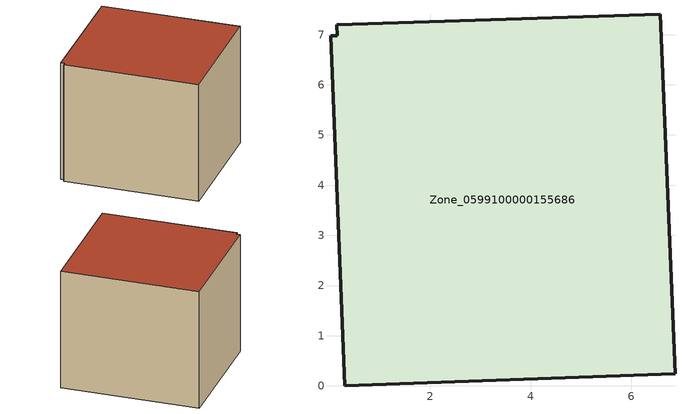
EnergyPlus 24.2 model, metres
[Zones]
Zone_0599100000155686
 floor ground (C_G): 0.14,6.98 0.13,7.19 6.58,7.41 6.87,0.24 0.3,0 0.01,6.98 z0
 wall outside (C_F): 0.3,0 6.87,0.24 6.58,7.41 0.13,7.19 0.14,6.98 0.01,6.98 0.3,0 z0:6.45
 roof outside (C_R): 0.13,7.19 0.14,6.98 0.01,6.98 0.3,0 6.87,0.24 6.58,7.41 z6.45
[BUILDING]
Pand.0599100000155686: North Axis=0; Terrain=City; Loads Convergence Tolerance Value=0.04; Temperature Convergence Tolerance Value=0.4; Solar Distribution=FullExterior; Maximum Number of Warmup Days=25; Minimum Number of Warmup Days=1
[Site:Location]
Rotterdam.The.Hague.AP_ZH_NLD Design_Conditions: Latitude=51.96; Longitude=4.45; Time Zone=1; Elevation=-4.5
[SITE:GROUNDTEMPERATURE:BUILDINGSURFACE]
18, 18, 18, 18, 18, 18, 18, 18, 18, 18, 18, 18
[MATERIAL] Thermal Absorptance=0.9; Solar Absorptance=0.7; Visible Absorptance=0.7
Name | Roughness | Thickness | Conductivity | Density | Specific Heat
G.TI.1946-1964 | MediumSmooth | 0.15 | 1 | 540 | 1210
F.TI.1946-1964 | Rough | 0.3 | 0.857143 | 1920 | 840
R.TI.1946-1964 | MediumRough | 0.2 | 0.277778 | 1500 | 1000
[CONSTRUCTION]
C_G: G.TI.1946-1964
C_F: F.TI.1946-1964
C_R: R.TI.1946-1964
[ZONE]
Zone_0599100000155686: Type=1; Multiplier=1; Ceiling Height=Autocalculate; Volume=Autocalculate; Floor Area=autocalculate; Part of Total Floor Area=Yes
[ZONEINFILTRATION:DESIGNFLOWRATE]
Infil_Zone_0599100000155686: Zone or ZoneList or Space or SpaceList=Zone_0599100000155686; Schedule=AlwaysOn; Design Flow Rate Calculation Method=Flow/Area; Flow Rate per Floor Area=0.003; Constant Term Coefficient=1; Temperature Term Coefficient=0; Velocity Term Coefficient=0; Velocity Squared Term Coefficient=0
[HVACTEMPLATE:ZONE:IDEALLOADSAIRSYSTEM]
Zone_0599100000155686: Maximum Heating Supply Air Temperature=50; Minimum Cooling Supply Air Temperature=13; Maximum Heating Supply Air Humidity Ratio=0.0156; Minimum Cooling Supply Air Humidity Ratio=0.0077; Heating Limit=NoLimit; Cooling Limit=NoLimit; Dehumidification Control Type=ConstantSensibleHeatRatio; Cooling Sensible Heat Ratio=0.7; Dehumidification Setpoint=60; Humidification Control Type=None; Humidification Setpoint=30; Outdoor Air Method=None; Outdoor Air Flow Rate per Person=0.00944; Outdoor Air Flow Rate per Zone Floor Area=0; Outdoor Air Flow Rate per Zone=0; Demand Controlled Ventilation Type=None; Outdoor Air Economizer Type=NoEconomizer; Heat Recovery Type=None; Sensible Heat Recovery Effectiveness=0.7; Latent Heat Recovery Effectiveness=0.65
[ZONECONTROL:THERMOSTAT]
ThermostatControl_Zone_0599100000155686: Zone or ZoneList=Zone_0599100000155686; Control Type Schedule=DualSetpointControlType; Control 1=Thermostat_Zone_0599100000155686; Temperature Difference Between Cutout And Setpoint=0
[THERMOSTATSETPOINT:DUALSETPOINT]
Thermostat_Zone_0599100000155686: Heating Setpoint Temperature Schedule=HeatingSetpoint_Zone_0599100000155686; Cooling Setpoint Temperature Schedule=CoolingSetpoint_Zone_0599100000155686
[SCHEDULE:COMPACT]
HeatingSetpoint_Zone_0599100000155686: Through: 12/31, For: AllDays, Until: 24:00, 21
CoolingSetpoint_Zone_0599100000155686: Through: 12/31, For: AllDays, Until: 24:00, 24
DualSetpointControlType: Through: 12/31, For: AllDays, Until: 24:00, 4
AlwaysOn: Through: 12/31, For: AllDays, Until: 24:00, 1
